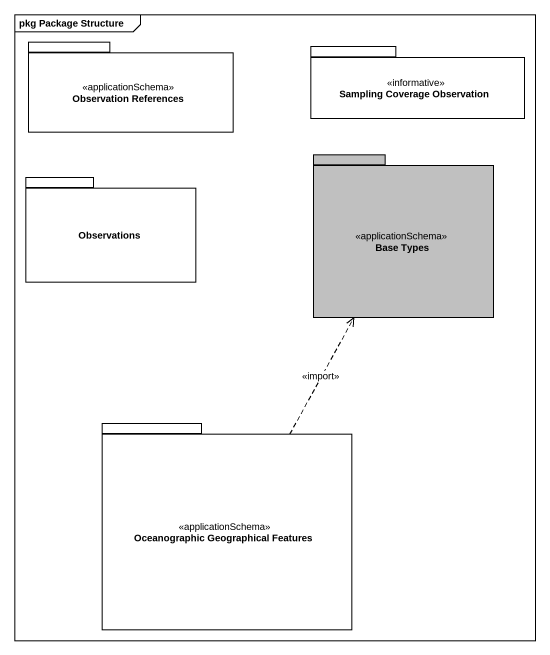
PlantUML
@startuml
mainframe pkg Package Structure
package "Observation References" as Observation_References <<applicationSchema>> {
}
package "Sampling Coverage Observation" as Sampling_Coverage <<informative>> {
}
package "Base Types" as Base_Types <<applicationSchema>> #C0C0C0 {
}
package Observations {
}
package "Oceanographic Geographical Features" as Oceanographic_Geographical <<applicationSchema>> {
}
Oceanographic_Geographical .up.> Base_Types : <<import>>
@enduml
